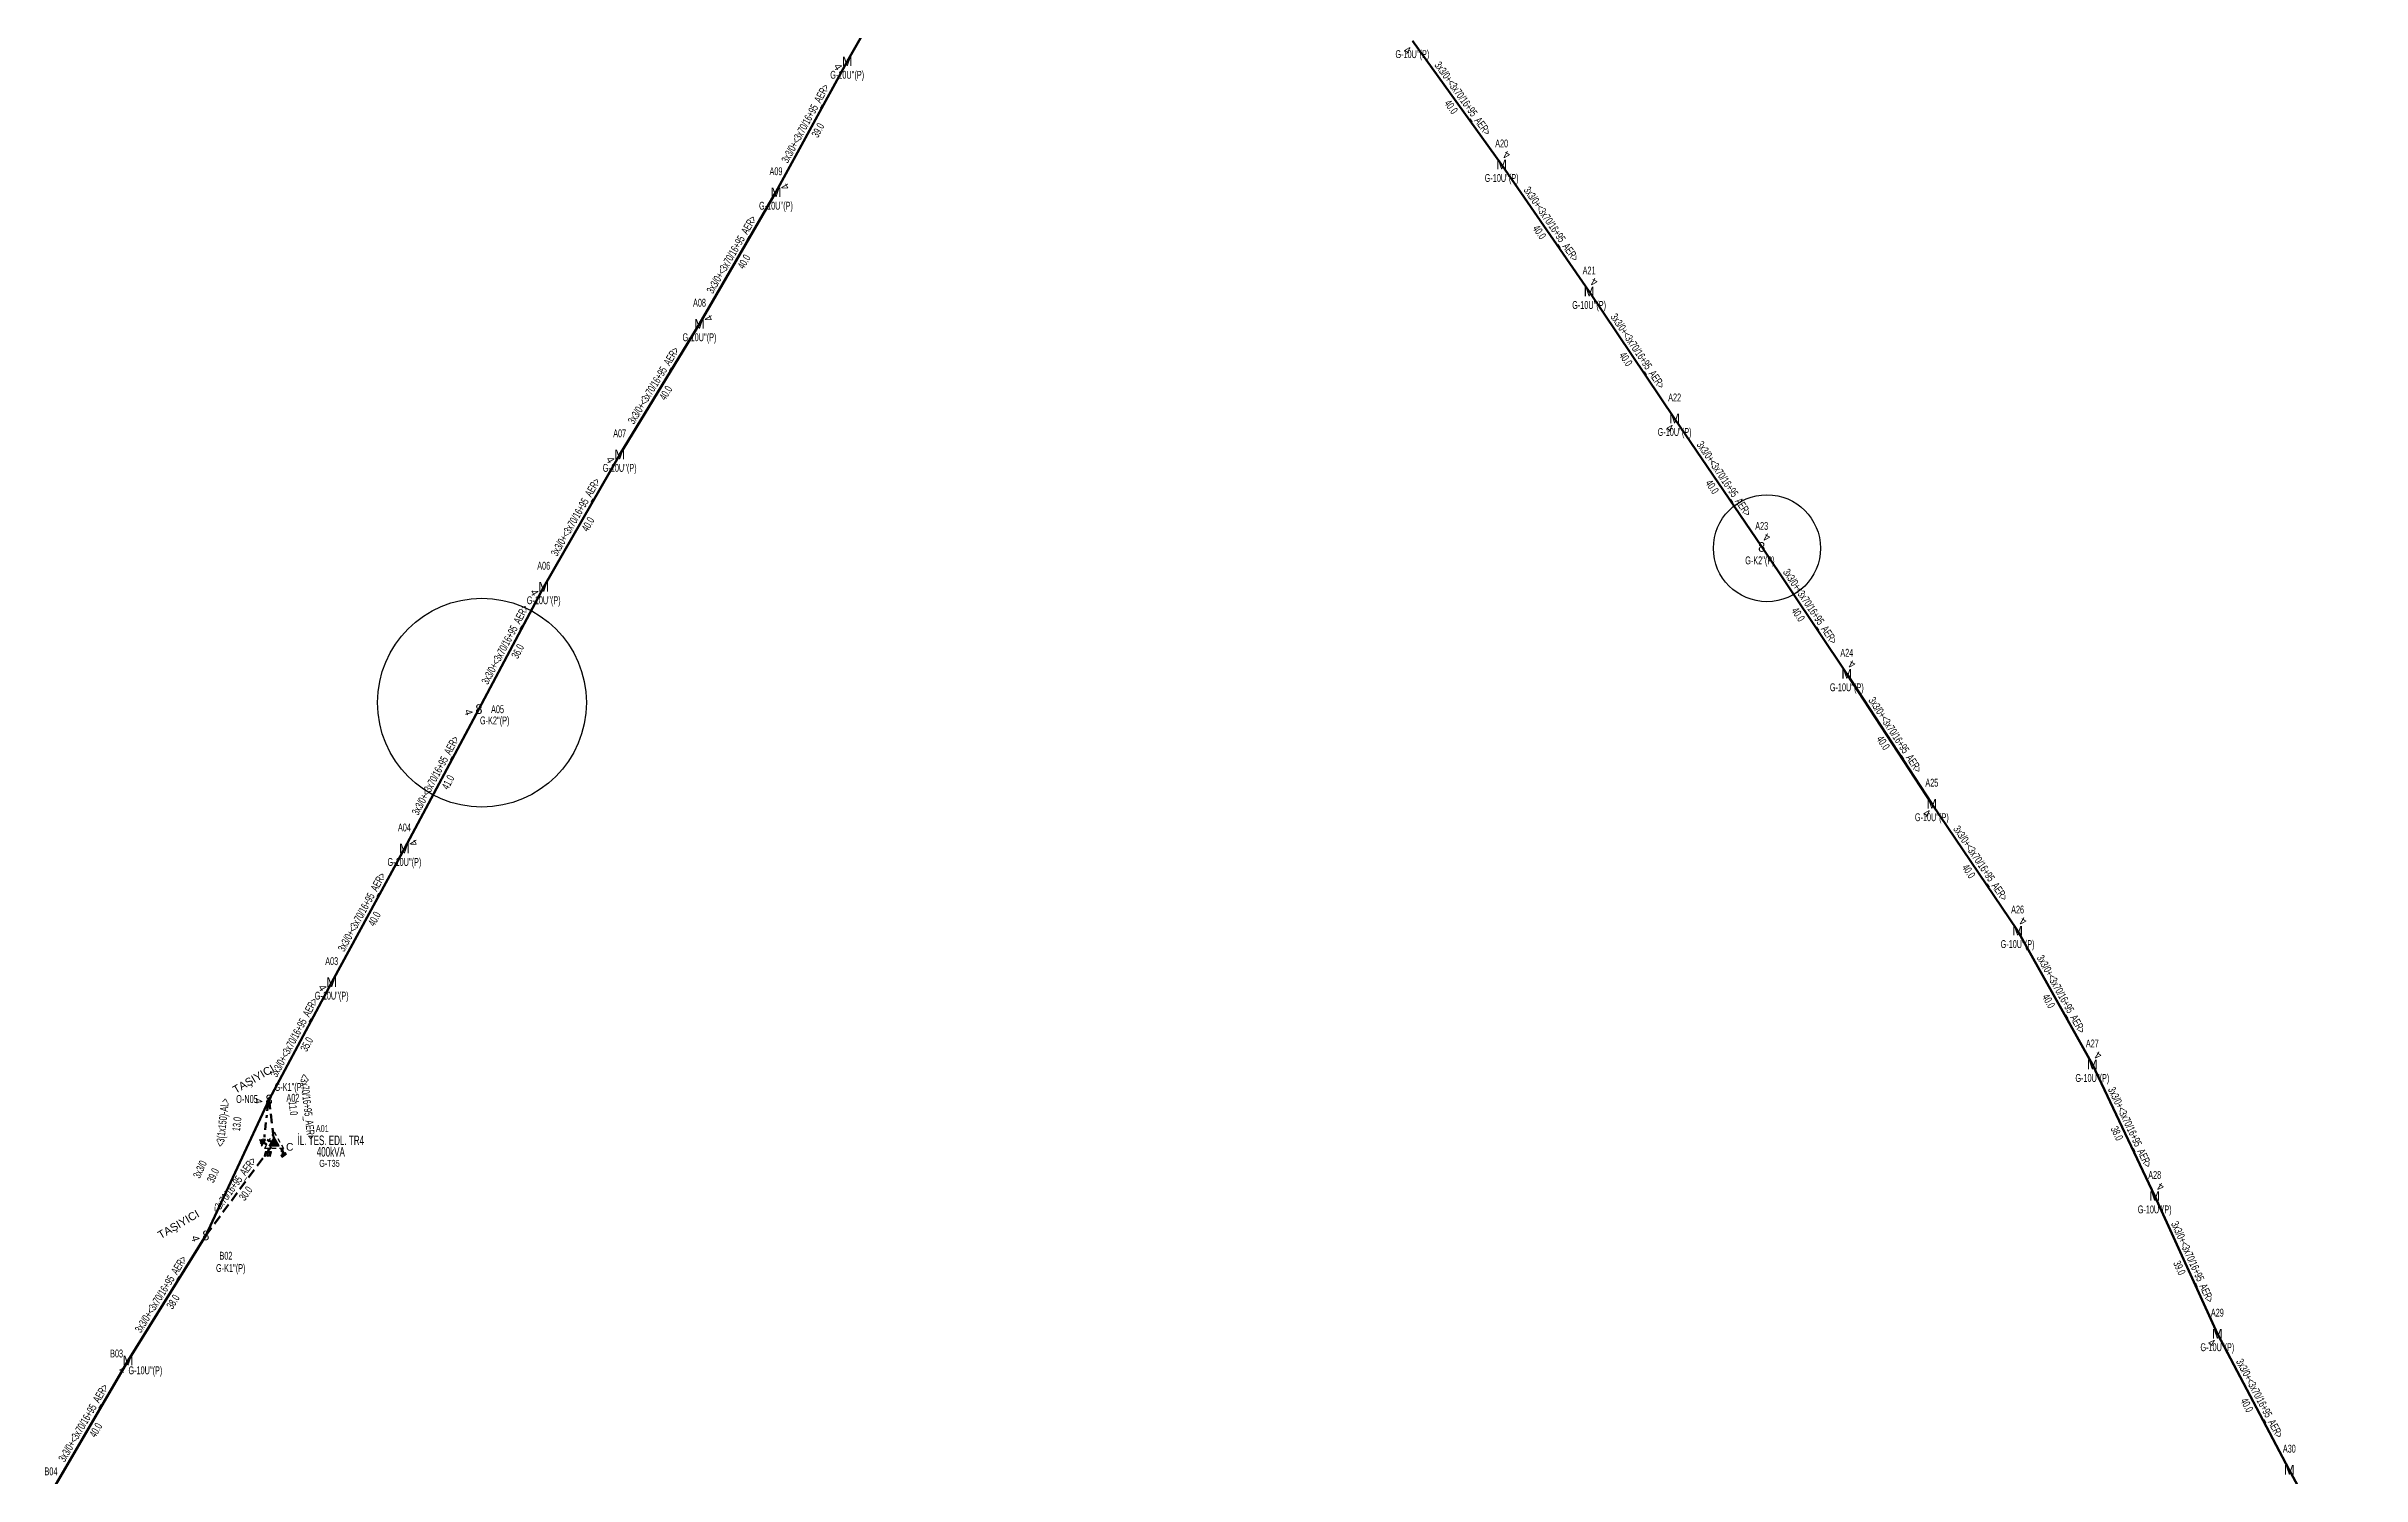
# Model space of a CAD drawing. Header units: millimetres. Extents: x 542876 to 548433, y 4216806 to 4221056.
# Drawn here: x 543727 to 544331, y 4220109 to 4220481 of the extents above; entities that cross this region are included whole.
import ezdxf
from ezdxf.enums import TextEntityAlignment as Align

# ---------------------------------------------------------------- set-up
doc = ezdxf.new("R2010")
doc.units = ezdxf.units.MM
for name, pattern in [('DASHED', [3.75, 2.5, -1.25]), ('DASHED2', [0]), ('DASHEDXX', [5.05, 2, -1.175, 0.7, -1.175])]:
    doc.linetypes.add(name, pattern=pattern)
for name, color, linetype, lineweight in [('DIREK_OG_YENI', 10, 'Continuous', 25), ('HAT_AG_HAVAI_ILERDE', 3, 'DASHED', 50), ('HAT_OG_HAVAI_YENI', 1, 'Continuous', 70), ('HAT_OG_YERALTI_ILERDE', 1, 'DASHEDXX', 70), ('KULLANICI', 1, 'Continuous', 25), ('NODE_OG_MEVCUT', 5, 'Continuous', 25), ('TRAFO_ILERDE', 5, 'DASHED2', 30), ('TRAFO_TADILAT_BYSK', 5, 'Continuous', 30)]:
    doc.layers.add(name, color=color, linetype=linetype, lineweight=lineweight)
doc.styles.add('Direk', font='B_CAD')
doc.styles.get("Standard").update_dxf_attribs({"font": 'Arial'})

# ---------------------------------------------------------------- blocks, each defined once
blk = doc.blocks.new('ILD_DIREK')
h = blk.add_hatch(color=32)
h.paths.add_polyline_path([(-2.19, 0.88), (-2.4, 1.01), (-3.36, -0.63), (-3.14, -0.76), (-2.71, -0.02), (-1.94, -0.47), (-1.84, -0.3), (-2.61, 0.15)])
h.paths.add_polyline_path([(-3.55, -0.16), (-3.42, -0.23), (-2.71, 1), (-2.84, 1.07)])
h.paths.add_polyline_path([(-3.63, 0.3), (-3.5, 0.23), (-3.15, 0.83), (-3.28, 0.91)])
h.paths.add_polyline_path([(-3.68, 0.82), (-3.75, 0.69), (-3.62, 0.62), (-3.55, 0.75)])
h.paths.add_polyline_path([(-1.39, -1.44), (-1.59, -1.44), (-1.6, -2.34), (-2.35, -2.34), (-2.6, -3.47), (-2.5, -3.47), (-2.29, -2.54), (-1.99, -2.54), (-2.2, -3.47), (-2.1, -3.47), (-1.89, -2.54), (-1.59, -2.54), (-1.8, -3.48), (-1.7, -3.48), (-1.49, -2.54), (-1.19, -2.54), (-1.4, -3.48), (-1.3, -3.48), (-1.09, -2.54), (-0.79, -2.55), (-1, -3.48), (-0.9, -3.48), (-0.65, -2.35), (-1.4, -2.34)])
at = {"layer": 'TRAFO_ILERDE'}
for points in [[(2.27, -1.57), (2.04, -1.92), (2, -1.44), (1.86, -1.44), (1.93, -2.32), (2.17, -1.96), (2.23, -2.67), (2.02, -2.67), (2.31, -2.87), (2.32, -2.86), (2.56, -2.49), (2.36, -2.63)], [(2.27, -1.57), (2.04, -1.92), (2, -1.44), (1.86, -1.44), (1.93, -2.32), (2.17, -1.96), (2.23, -2.67), (2.02, -2.67), (2.31, -2.87), (1.89, -3.19), (2.12, -3.79), (2.18, -3.74), (2, -3.26), (2.18, -3.13), (2.36, -3.6), (2.41, -3.56), (2.24, -3.08), (2.41, -2.94), (2.59, -3.42), (2.65, -3.38), (2.47, -2.9), (2.65, -2.76), (2.83, -3.24), (2.89, -3.2), (2.71, -2.72), (2.89, -2.58), (3.07, -3.06), (3.13, -3.01), (2.9, -2.42), (2.32, -2.86), (2.56, -2.49), (2.36, -2.63)], [(2.89, -2.58), (3.07, -3.06), (3.13, -3.01), (2.9, -2.42), (2.32, -2.86), (2.56, -2.49), (2.36, -2.63), (2.27, -1.57), (2.04, -1.92), (2, -1.44), (1.86, -1.44), (1.93, -2.32), (2.17, -1.96), (2.23, -2.67), (2.02, -2.67), (2.31, -2.87), (1.89, -3.19), (2.12, -3.79), (2.18, -3.74), (2, -3.26), (2.18, -3.13), (2.36, -3.6), (2.41, -3.56), (2.24, -3.08), (2.41, -2.94), (2.59, -3.42), (2.65, -3.38), (2.47, -2.9), (2.65, -2.76), (2.83, -3.24), (2.89, -3.2), (2.71, -2.72)]]:
    blk.add_hatch(color=32, dxfattribs=at).paths.add_polyline_path(points)
at = {"layer": 'TRAFO_ILERDE', "linetype": 'Continuous'}
for p, q in [((-0.99, 1.17), (-1.53, 0.24)), ((-1.3, -0.73), (0, 1.52)), ((0, 2.89), (-0.55, 1.94)), ((0, 2.89), (0.55, 1.94)), ((1.3, -0.73), (0, 1.52)), ((0.99, 1.17), (1.53, 0.24)), ((-1.94, -0.47), (-2.5, -1.44)), ((-1.38, -1.44), (-2.5, -1.44)), ((-1.3, -0.73), (1.3, -0.73)), ((0.52, -1.44), (-0.56, -1.44)), ((2.5, -1.44), (1.4, -1.44)), ((1.94, -0.47), (2.5, -1.44))]:
    blk.add_line(p, q, dxfattribs=at)
at = {"layer": 'TRAFO_ILERDE', "color": 32, "flags": 128}
blk.add_lwpolyline([(1.86, -1.44), (2, -1.44), (2.04, -1.92), (2.27, -1.57), (2.36, -2.63), (2.56, -2.49), (2.32, -2.86), (2.9, -2.42), (3.13, -3.01), (3.07, -3.06), (2.89, -2.58), (2.71, -2.72), (2.89, -3.2), (2.83, -3.24), (2.65, -2.76), (2.47, -2.9), (2.65, -3.38), (2.59, -3.42), (2.41, -2.94), (2.24, -3.08), (2.41, -3.56), (2.36, -3.6), (2.18, -3.13), (2, -3.26), (2.18, -3.74), (2.12, -3.79), (1.89, -3.19), (2.31, -2.87), (2.02, -2.67), (2.23, -2.67), (2.17, -1.96), (1.93, -2.32), (1.86, -1.44)], dxfattribs=at)
at = {"layer": 'TRAFO_ILERDE', "linetype": 'Continuous'}
for points in [[(-1.3, -0.73), (0, -0.73), (0, 1.52)], [(0, -0.73), (0, 1.52), (1.3, -0.73)]]:
    blk.add_solid(points, dxfattribs=at)
at = {"layer": 'TRAFO_TADILAT_BYSK', "color": 32, "flags": 128}
for points in [[(-3.62, 0.62), (-3.55, 0.75), (-3.68, 0.82), (-3.75, 0.69), (-3.62, 0.62)], [(-3.5, 0.23), (-3.15, 0.83), (-3.28, 0.91), (-3.63, 0.3), (-3.5, 0.23)], [(-3.42, -0.23), (-2.71, 1), (-2.84, 1.07), (-3.55, -0.16), (-3.42, -0.23)], [(-1.84, -0.3), (-2.61, 0.15), (-2.19, 0.88), (-2.4, 1.01), (-3.36, -0.63), (-3.14, -0.76), (-2.71, -0.02), (-1.94, -0.47), (-1.84, -0.3)], [(-1.39, -1.44), (-1.59, -1.44), (-1.6, -2.34), (-2.35, -2.34), (-2.6, -3.47), (-2.5, -3.47), (-2.29, -2.54), (-1.99, -2.54), (-2.2, -3.47), (-2.1, -3.47), (-1.89, -2.54), (-1.59, -2.54), (-1.8, -3.48), (-1.7, -3.48), (-1.49, -2.54), (-1.19, -2.54), (-1.4, -3.48), (-1.3, -3.48), (-1.09, -2.54), (-0.79, -2.55), (-1, -3.48), (-0.9, -3.48), (-0.65, -2.35), (-1.4, -2.34), (-1.39, -1.44)]]:
    blk.add_lwpolyline(points, dxfattribs=at)

msp = doc.modelspace()

# ---------------------------------------------------------------- linework, layer by layer
at = {"layer": 'HAT_AG_HAVAI_ILERDE'}
for p in [(543785.478, 4220206.639), (543768.989, 4220171.197)]:
    msp.add_line(p, (543786.769, 4220195.315), dxfattribs=at)
at = {"layer": 'HAT_OG_HAVAI_YENI'}
for p, q in [((543956.381828, 4220512.689081), (543936.217471, 4220477.334848)), ((544106.855217, 4220450.426856), (544083.572872, 4220482.717919)), ((543936.217471, 4220477.334848), (543917.646392, 4220443.189751)), ((544129.657381, 4220417.30377), (544106.855217, 4220450.426856)), ((543917.646392, 4220443.189751), (543897.700919, 4220408.895074)), ((544151.95443, 4220384.193722), (544129.657381, 4220417.30377)), ((543897.700919, 4220408.895074), (543876.893984, 4220374.837659)), ((544174.658, 4220350.711), (544151.95443, 4220384.193722)), ((543876.893984, 4220374.837659), (543857.081484, 4220340.316826)), ((544196.843141, 4220317.62106), (544174.658, 4220350.711)), ((543857.081484, 4220340.316826), (543840.187, 4220308.437)), ((544219.013029, 4220283.748645), (544196.843141, 4220317.62106)), ((543840.187, 4220308.437), (543820.76507, 4220272.071676)), ((544241.377124, 4220250.669251), (544219.013029, 4220283.748645)), ((543820.76507, 4220272.071676), (543801.804214, 4220237.216064)), ((544260.868044, 4220215.749608), (544241.377124, 4220250.669251)), ((543801.804214, 4220237.216064), (543785.478, 4220206.639)), ((544277.124409, 4220181.475947), (544260.868044, 4220215.749608)), ((543768.989, 4220171.197), (543785.478, 4220206.639)), ((544293.463443, 4220145.548802), (544277.124409, 4220181.475947)), ((543768.989, 4220171.197), (543748.699353, 4220138.583383)), ((544312.229158, 4220110.091685), (544293.463443, 4220145.548802)), ((543748.699353, 4220138.583383), (543728.619422, 4220104.179013)), ((544331.098, 4220075.336), (544312.229158, 4220110.091685))]:
    msp.add_line(p, q, dxfattribs=at)
at = {"layer": 'HAT_OG_YERALTI_ILERDE', "flags": 128}
for points in [[(543786.769, 4220195.315), (543784.201926, 4220196.46313), (543785.306238, 4220206.473186)], [(543785.306238, 4220206.473186), (543785.478, 4220206.639)]]:
    msp.add_lwpolyline(points, dxfattribs=at)
at = {"layer": 'KULLANICI'}
for centre, radius in [((544176.025431, 4220350.385725), 13.948238), ((543840.98218, 4220310.116055), 27.221818)]:
    msp.add_circle(centre, radius, dxfattribs=at)

# ---------------------------------------------------------------- block references
at = {"layer": 'TRAFO_ILERDE'}
msp.add_blockref('ILD_DIREK', (543786.769, 4220195.315), dxfattribs=at)

# ---------------------------------------------------------------- texts
at = {"layer": 'DIREK_OG_YENI', "style": 'Direk'}
for s, p in [('M', (543936.217471, 4220477.334848)), ('M', (544106.855217, 4220450.426856)), ('M', (543917.646392, 4220443.189751)), ('M', (544129.657381, 4220417.30377)), ('M', (543897.700919, 4220408.895074)), ('M', (544151.95443, 4220384.193722)), ('M', (543876.893984, 4220374.837659)), ('8', (544174.658, 4220350.711)), ('M', (543857.081484, 4220340.316826)), ('M', (544196.843141, 4220317.62106)), ('8', (543840.187, 4220308.437)), ('M', (544219.013029, 4220283.748645)), ('M', (543820.76507, 4220272.071676)), ('M', (544241.377124, 4220250.669251)), ('M', (543801.804214, 4220237.216064)), ('M', (544260.868044, 4220215.749608)), ('8', (543785.478, 4220206.639)), ('M', (544277.124409, 4220181.475947)), ('8', (543768.989, 4220171.197)), ('M', (544293.463443, 4220145.548802)), ('M', (543748.699353, 4220138.583383)), ('M', (544312.229158, 4220110.091685))]:
    msp.add_text(s, height=2.5, dxfattribs=at).set_placement(p, align=Align.MIDDLE_CENTER)
at = {"layer": 'DIREK_OG_YENI', "width": 0.53}
for s, p in [("G-10U''(P)", (544083.572872, 4220479.217919)), ("G-10U''(P)", (543936.217471, 4220473.834848)), ('A20', (544106.855217, 4220455.926856)), ('A09', (543917.646392, 4220448.689751)), ("G-10U''(P)", (544106.855217, 4220446.926856)), ("G-10U''(P)", (543917.646392, 4220439.689751)), ('A21', (544129.657381, 4220422.80377)), ('A08', (543897.700919, 4220414.395074)), ("G-10U''(P)", (544129.657381, 4220413.80377)), ("G-10U''(P)", (543897.700919, 4220405.395074)), ('A22', (544151.95443, 4220389.693722)), ("G-10U''(P)", (544151.95443, 4220380.693722)), ('A07', (543876.893984, 4220380.337659)), ("G-10U''(P)", (543876.893984, 4220371.337659)), ('A23', (544174.658, 4220356.211)), ('A06', (543857.081484, 4220345.816826)), ("G-K2''(P)", (544174.194029, 4220347.211)), ("G-10U''(P)", (543857.081484, 4220336.816826)), ('A24', (544196.843141, 4220323.12106)), ('A05', (543845.04434, 4220308.405029)), ("G-10U''(P)", (544196.843141, 4220314.12106)), ("G-K2''(P)", (543844.310517, 4220305.476704)), ('A25', (544219.013029, 4220289.248645)), ("G-10U''(P)", (544219.013029, 4220280.248645)), ('A04', (543820.76507, 4220277.571676)), ("G-10U''(P)", (543820.76507, 4220268.571676)), ('A26', (544241.377124, 4220256.169251)), ('A03', (543801.804214, 4220242.716064)), ("G-10U''(P)", (544241.377124, 4220247.169251)), ("G-10U''(P)", (543801.804214, 4220233.716064)), ('A27', (544260.868044, 4220221.249608)), ("G-10U''(P)", (544260.868044, 4220212.249608)), ("G-K1''(P)", (543790.747588, 4220209.914299)), ('A02', (543791.684601, 4220207.079271)), ('A28', (544277.124409, 4220186.975947)), ("G-10U''(P)", (544277.124409, 4220177.975947)), ('B02', (543774.232666, 4220165.896613)), ("G-K1''(P)", (543775.484885, 4220162.688125)), ('A29', (544293.463443, 4220151.048802)), ('B03', (543745.713007, 4220140.408688)), ("G-10U''(P)", (544293.463443, 4220142.048802)), ("G-10U''(P)", (543753.225268, 4220136.023177)), ('A30', (544312.229158, 4220115.591685)), ('B04', (543728.619422, 4220109.679013))]:
    msp.add_text(s, height=2.05, dxfattribs=at).set_placement(p, align=Align.MIDDLE_CENTER)
at = {"layer": 'DIREK_OG_YENI', "color": 32, "style": 'Direk'}
for rotation, p in [(332.176496, (544082.265974, 4220480.241628)), (300.729401, (543933.810618, 4220475.904093)), (512.271899, (544108.15799, 4220452.90532)), (480.729401, (543920.053245, 4220444.620507)), (511.978605, (544130.972825, 4220419.775532)), (479.909054, (543900.12801, 4220410.291223)), (331.978605, (544150.638986, 4220381.72196)), (300.073624, (543874.470914, 4220373.434544)), (511.919934, (544175.975974, 4220353.181414)), (301.039486, (543854.68241, 4220338.873065)), (511.602607, (544198.174777, 4220320.084136)), (286.986632, (543837.509156, 4220307.618984)), (331.602607, (544217.681393, 4220281.285569)), (480.947147, (543823.166467, 4220273.511568)), (509.584363, (544242.794678, 4220253.083903)), (300.950306, (543799.402895, 4220235.77604)), (507.687744, (544262.364737, 4220218.116021)), (277.945602, (543782.704881, 4220206.251948)), (507.227605, (544278.640058, 4220183.830264)), (286.581834, (543766.305443, 4220170.397923)), (327.227605, (544291.947795, 4220143.194485)), (329.14814, (543747.263457, 4220136.179594))]:
    msp.add_text('4', height=2, rotation=rotation, dxfattribs=at).set_placement(p, align=Align.MIDDLE_CENTER)
at = {"layer": 'HAT_AG_HAVAI_ILERDE', "lineweight": 30, "width": 0.53}
for rotation, p in [(276.504518, (543794.492675, 4220204.654225, 271892.738921)), (53.602265, (543777.194899, 4220183.760384, 271893.3845))]:
    msp.add_text('<3x70/16+95_AER>', height=2.05, rotation=rotation, dxfattribs=at).set_placement(p, align=Align.CENTER)
for s, rotation, p in [('11.0', 276.504518, (543792.803618, 4220204.461647, 271892.738921)), ('30.0', 53.602265, (543778.563258, 4220182.751626, 271893.3845))]:
    msp.add_text(s, height=2.05, rotation=rotation, dxfattribs=at).set_placement(p, align=Align.TOP_CENTER)
at = {"layer": 'HAT_OG_HAVAI_YENI', "lineweight": 30, "width": 0.53}
for s, rotation, p in [('3x3/0+<3x70/16+95_AER>', 305.792174, (544095.903517, 4220467.069508, 272041.786436)), ('3x3/0+<3x70/16+95_AER>', 421.4588, (543926.185229, 4220460.668422, 271958.823196)), ('3x3/0+<3x70/16+95_AER>', 304.543796, (544118.956438, 4220434.347294, 272053.427608)), ('3x3/0+<3x70/16+95_AER>', 419.818106, (543906.938887, 4220426.469747, 271948.85046)), ('3x3/0+<3x70/16+95_AER>', 303.957208, (544141.510942, 4220401.223533, 272064.828691)), ('3x3/0+<3x70/16+95_AER>', 418.577697, (543886.572106, 4220392.309507, 271938.446992)), ('3x3/0+<3x70/16+95_AER>', 304.139938, (544164.009613, 4220367.929565, 272075.977215)), ('3x3/0+<3x70/16+95_AER>', 420.147246, (543866.250523, 4220358.000349, 271928.540742)), ('3x3/0+<3x70/16+95_AER>', 303.83988, (544186.456458, 4220334.639543, 272087.32888)), ('3x3/0+<3x70/16+95_AER>', 422.078707, (543847.883055, 4220324.774854, 271920.093365)), ('3x3/0+<3x70/16+95_AER>', 303.205212, (544208.639292, 4220301.150346, 272098.42157)), ('3x3/0+<3x70/16+95_AER>', 421.89452, (543829.726131, 4220290.654692, 271910.382535)), ('3x3/0+<3x70/16+95_AER>', 304.061576, (544230.899247, 4220267.685019, 272109.506515)), ('3x3/0+<3x70/16+95_AER>', 421.454566, (543810.537969, 4220255.050047, 271900.902107)), ('3x3/0+<3x70/16+95_AER>', 299.168723, (544251.864794, 4220233.623705, 272120.688562)), ('3x3/0+<3x70/16+95_AER>', 421.900061, (543792.89122, 4220222.328096, 271892.738921)), ('3x3/0+<3x70/16+95_AER>', 295.375486, (544269.764217, 4220198.977044, 272130.434022)), ('3x3/0', 65.050979, (543768.367251, 4220187.994952, 271892.738921)), ('3x3/0+<3x70/16+95_AER>', 294.455207, (544286.067668, 4220163.864259, 272138.562204)), ('3x3/0+<3x70/16+95_AER>', 418.11316, (543758.122526, 4220155.339204, 271874.349677)), ('3x3/0+<3x70/16+95_AER>', 297.890076, (544303.597571, 4220128.217854, 272146.731722)), ('3x3/0+<3x70/16+95_AER>', 419.73025, (543737.925275, 4220121.809659, 271864.309711))]:
    msp.add_text(s, height=2.05, rotation=rotation, dxfattribs=at).set_placement(p, align=Align.CENTER)
for s, rotation, p in [('40.0', 305.792174, (544094.524572, 4220466.075268, 272041.786436)), ('39.0', 421.4588, (543927.678634, 4220459.856178, 271958.823196)), ('40.0', 304.543796, (544117.55616, 4220433.383332, 272053.427608)), ('40.0', 419.818106, (543908.408424, 4220425.615078, 271948.85046)), ('40.0', 303.957208, (544140.100869, 4220400.273958, 272064.828691)), ('40.0', 418.577697, (543888.022797, 4220391.423226, 271938.446992)), ('40.0', 304.139938, (544162.602576, 4220366.975497, 272075.977215)), ('40.0', 420.147246, (543867.724945, 4220357.154135, 271928.540742)), ('40.0', 303.83988, (544185.044443, 4220333.692857, 272087.32888)), ('36.0', 422.078707, (543849.385161, 4220323.978815, 271920.093365)), ('40.0', 303.205212, (544207.216878, 4220300.219359, 272098.42157)), ('41.0', 421.89452, (543831.22567, 4220289.853828, 271910.382535)), ('40.0', 304.061576, (544229.490906, 4220266.732877, 272109.506515)), ('40.0', 421.454566, (543812.031314, 4220254.237693, 271900.902107)), ('40.0', 299.168723, (544250.380374, 4220232.795154, 272120.688562)), ('35.0', 421.900061, (543794.390836, 4220221.527377, 271892.738921)), ('38.0', 295.375486, (544268.228236, 4220198.248511, 272130.434022)), ('39.0', 65.050979, (543769.908613, 4220187.277872, 271892.738921)), ('39.0', 294.455207, (544284.520184, 4220163.16049, 272138.562204)), ('38.0', 418.11316, (543759.565984, 4220154.44119, 271874.349677)), ('40.0', 297.890076, (544302.095031, 4220127.422633, 272146.731722)), ('40.0', 419.73025, (543739.3935, 4220120.952737, 271864.309711))]:
    msp.add_text(s, height=2.05, rotation=rotation, dxfattribs=at).set_placement(p, align=Align.TOP_CENTER)
at = {"layer": 'HAT_OG_YERALTI_ILERDE', "lineweight": 30, "width": 0.53}
msp.add_text('<3(1x150)-AL>', height=2.05, rotation=83.704571, dxfattribs=at).set_placement((543774.36059, 4220200.523471), align=Align.CENTER)
msp.add_text('13.0', height=2.05, rotation=83.704571, dxfattribs=at).set_placement((543776.050339, 4220200.337058), align=Align.TOP_CENTER)
at = {"layer": 'KULLANICI'}
for p in [(543781.400942, 4220211.973557), (543761.843402, 4220174.086304)]:
    msp.add_text('TAŞIYICI', height=2.0518, rotation=30.2173, dxfattribs=at).set_placement(p, align=Align.MIDDLE_CENTER)
at = {"layer": 'NODE_OG_MEVCUT', "width": 0.6}
msp.add_text('O-N05', height=2.1, dxfattribs=at).set_placement((543779.716952, 4220207.808944), align=Align.TOP_CENTER)
at = {"layer": 'NODE_OG_MEVCUT', "style": 'Direk'}
msp.add_text('A', height=1.4, dxfattribs=at).set_placement((543785.306238, 4220206.473186), align=Align.MIDDLE_CENTER)
at = {"layer": 'TRAFO_ILERDE', "color": 4, "style": 'Direk'}
msp.add_text('C', height=2, dxfattribs=at).set_placement((543790.861686, 4220194.290446), align=Align.MIDDLE_CENTER)
at = {"layer": 'TRAFO_ILERDE', "width": 0.6}
for s, height, p in [('İL. TES. EDL. TR4', 2.5, (543801.571919, 4220194.744656)), ('A01', 1.8, (543799.35139, 4220198.152769)), ('400kVA', 2.5, (543801.571919, 4220191.744656))]:
    msp.add_text(s, height=height, dxfattribs=at).set_placement(p, align=Align.CENTER)
msp.add_text('G-T35', height=1.8, dxfattribs=at).set_placement((543801.217678, 4220190.89358), align=Align.TOP_CENTER)

doc.saveas('drawing.dxf')
